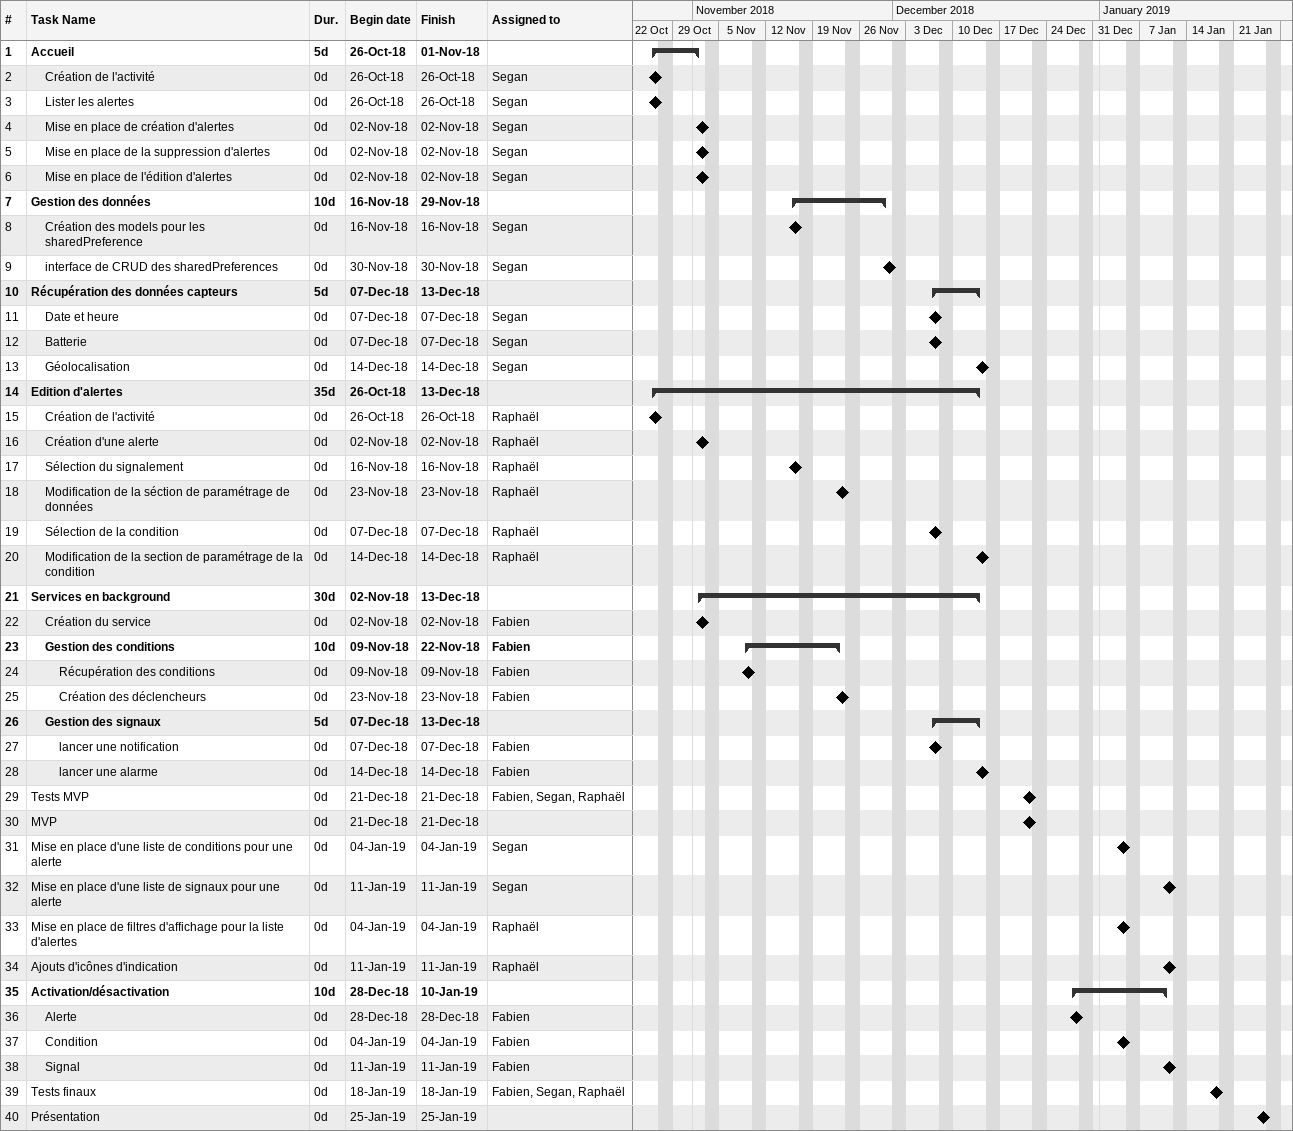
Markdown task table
| ID | Level | Task | Duration | Start | Finish | Resources |
|---|---|---|---|---|---|---|
| 1 | 1 | **Accueil** | 5d | 2018-10-26 | 2018-11-01 |  |
| 2 | 2 | Création de l'activité | 0d | 2018-10-26 | 2018-10-26 | Segan |
| 3 | 2 | Lister les alertes | 0d | 2018-10-26 | 2018-10-26 | Segan |
| 4 | 2 | Mise en place de création d'alertes | 0d | 2018-11-02 | 2018-11-02 | Segan |
| 5 | 2 | Mise en place de la suppression d'alertes | 0d | 2018-11-02 | 2018-11-02 | Segan |
| 6 | 2 | Mise en place de l'édition d'alertes | 0d | 2018-11-02 | 2018-11-02 | Segan |
| 7 | 1 | **Gestion des données** | 10d | 2018-11-16 | 2018-11-29 |  |
| 8 | 2 | Création des models pour les sharedPreference | 0d | 2018-11-16 | 2018-11-16 | Segan |
| 9 | 2 | interface de CRUD des sharedPreferences | 0d | 2018-11-30 | 2018-11-30 | Segan |
| 10 | 1 | **Récupération des données capteurs** | 5d | 2018-12-07 | 2018-12-13 |  |
| 11 | 2 | Date et heure | 0d | 2018-12-07 | 2018-12-07 | Segan |
| 12 | 2 | Batterie | 0d | 2018-12-07 | 2018-12-07 | Segan |
| 13 | 2 | Géolocalisation | 0d | 2018-12-14 | 2018-12-14 | Segan |
| 14 | 1 | **Edition d'alertes** | 35d | 2018-10-26 | 2018-12-13 |  |
| 15 | 2 | Création de l'activité | 0d | 2018-10-26 | 2018-10-26 | Raphaël |
| 16 | 2 | Création d'une alerte | 0d | 2018-11-02 | 2018-11-02 | Raphaël |
| 17 | 2 | Sélection du signalement | 0d | 2018-11-16 | 2018-11-16 | Raphaël |
| 18 | 2 | Modification de la séction de paramétrage de données | 0d | 2018-11-23 | 2018-11-23 | Raphaël |
| 19 | 2 | Sélection de la condition | 0d | 2018-12-07 | 2018-12-07 | Raphaël |
| 20 | 2 | Modification de la section de paramétrage de la condition | 0d | 2018-12-14 | 2018-12-14 | Raphaël |
| 21 | 1 | **Services en background** | 30d | 2018-11-02 | 2018-12-13 |  |
| 22 | 2 | Création du service | 0d | 2018-11-02 | 2018-11-02 | Fabien |
| 23 | 2 | **Gestion des conditions** | 10d | 2018-11-09 | 2018-11-22 | Fabien |
| 24 | 3 | Récupération des conditions | 0d | 2018-11-09 | 2018-11-09 | Fabien |
| 25 | 3 | Création des déclencheurs | 0d | 2018-11-23 | 2018-11-23 | Fabien |
| 26 | 2 | **Gestion des signaux** | 5d | 2018-12-07 | 2018-12-13 |  |
| 27 | 3 | lancer une notification | 0d | 2018-12-07 | 2018-12-07 | Fabien |
| 28 | 3 | lancer une alarme | 0d | 2018-12-14 | 2018-12-14 | Fabien |
| 29 | 1 | Tests MVP | 0d | 2018-12-21 | 2018-12-21 | Fabien, Segan, Raphaël |
| 30 | 1 | MVP | 0d | 2018-12-21 | 2018-12-21 |  |
| 31 | 1 | Mise en place d'une liste de conditions pour une alerte | 0d | 2019-01-04 | 2019-01-04 | Segan |
| 32 | 1 | Mise en place d'une liste de signaux pour une alerte | 0d | 2019-01-11 | 2019-01-11 | Segan |
| 33 | 1 | Mise en place de filtres d'affichage pour la liste d'alertes | 0d | 2019-01-04 | 2019-01-04 | Raphaël |
| 34 | 1 | Ajouts d'icônes d'indication | 0d | 2019-01-11 | 2019-01-11 | Raphaël |
| 35 | 1 | **Activation/désactivation** | 10d | 2018-12-28 | 2019-01-10 |  |
| 36 | 2 | Alerte | 0d | 2018-12-28 | 2018-12-28 | Fabien |
| 37 | 2 | Condition | 0d | 2019-01-04 | 2019-01-04 | Fabien |
| 38 | 2 | Signal | 0d | 2019-01-11 | 2019-01-11 | Fabien |
| 39 | 1 | Tests finaux | 0d | 2019-01-18 | 2019-01-18 | Fabien, Segan, Raphaël |
| 40 | 1 | Présentation | 0d | 2019-01-25 | 2019-01-25 |  |
